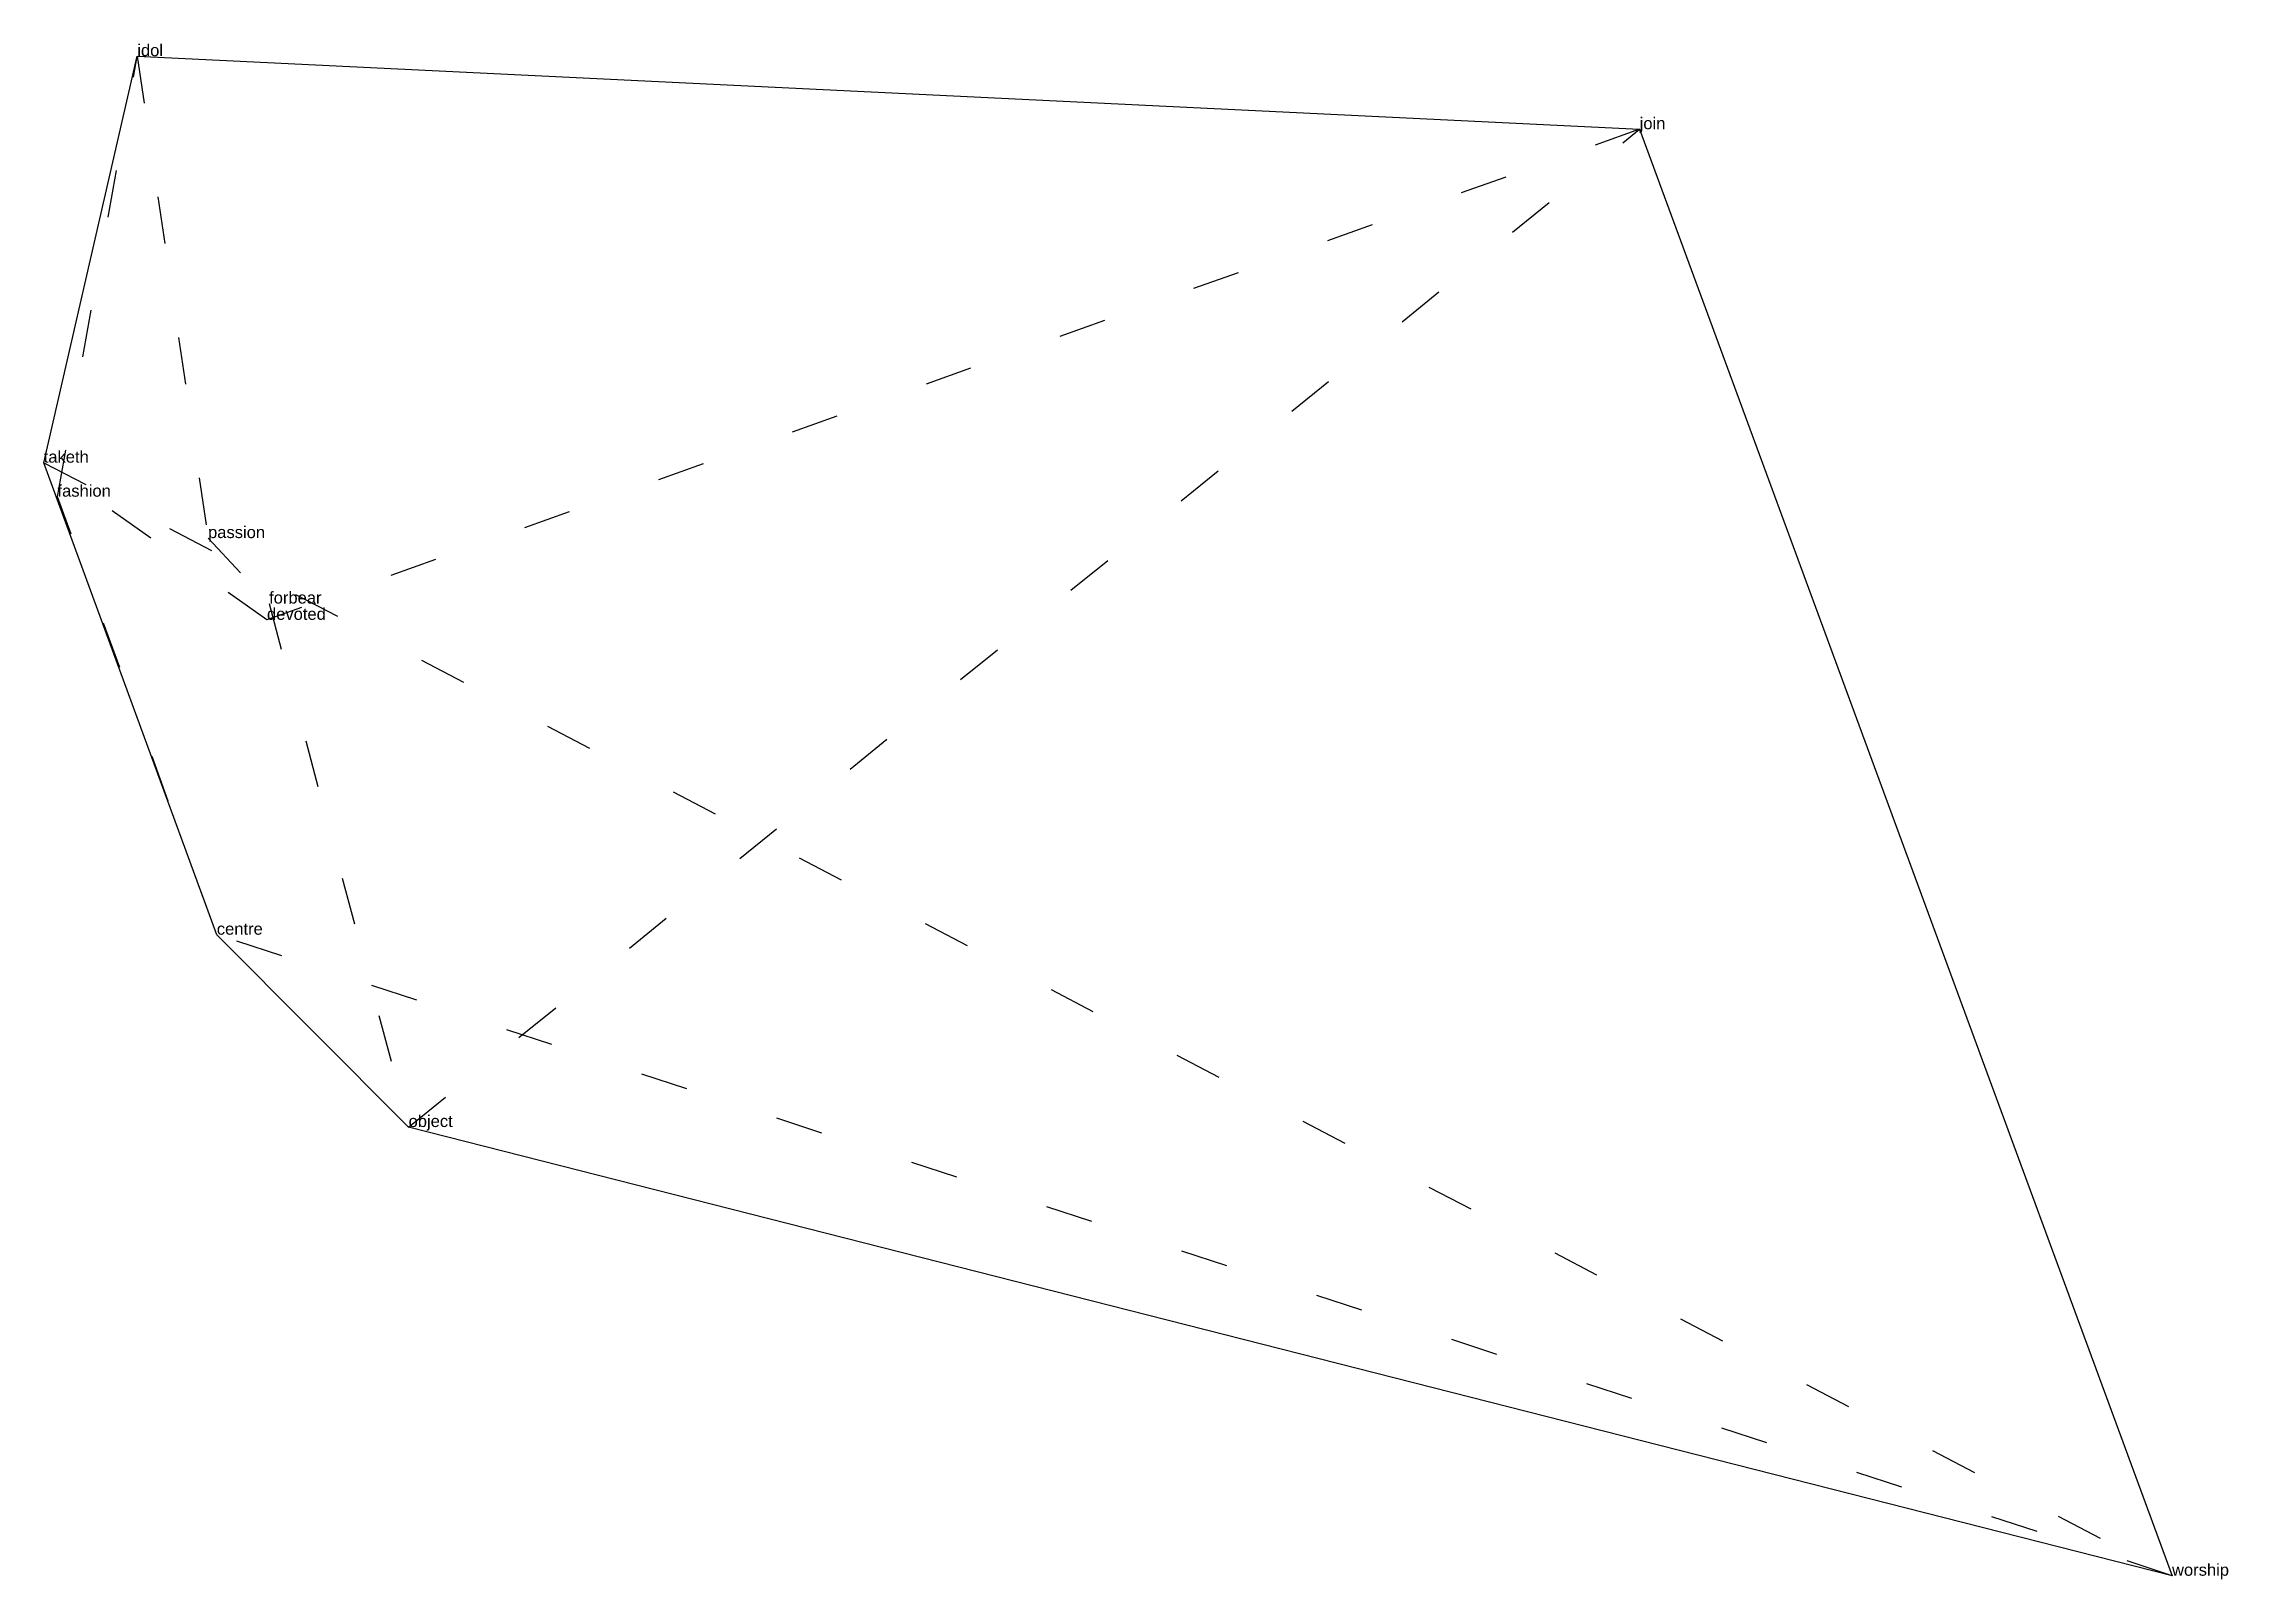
# Model space of a CAD drawing. Extents: x 1.12 to 5.73, y 1 to 4.24.
import ezdxf

# ---------------------------------------------------------------- set-up
doc = ezdxf.new("R2010")
doc.units = 0
doc.linetypes.add('DOT', pattern=[0.2, 0, -0.2])
doc.layers.add('TEXT', color=1, linetype='CONTINUOUS')
doc.styles.get("Standard").update_dxf_attribs({"font": 'arial.ttf'})

msp = doc.modelspace()

# ---------------------------------------------------------------- linework, layer by layer
at = {"layer": 'INTERNAL', "linetype": 'DOT'}
msp.add_polyline3d([(5.6123, 1.0093, 0), (1.4842, 2.3626, 0), (1.1478, 3.2873, 0), (1.3163, 4.2173, 0), (1.4657, 3.1999, 0), (1.5946, 3.0617, 0), (1.8891, 1.9566, 0), (4.4883, 4.0631, 0), (1.5901, 3.0273, 0), (1.1187, 3.3591, 0), (5.6123, 1.0093, 0)], close=True, dxfattribs=at)
at = {"layer": 'OUTLINE', "linetype": 'CONTINUOUS'}
msp.add_polyline3d([(5.6123, 1.0093, 0), (1.8891, 1.9566, 0), (1.4842, 2.3626, 0), (1.1187, 3.3591, 0), (1.3163, 4.2173, 0), (4.4883, 4.0631, 0), (5.6123, 1.0093, 0)], close=True, dxfattribs=at)

# ---------------------------------------------------------------- texts
at = {"layer": 'TEXT'}
for s, p in [('idol', (1.3163, 4.2173)), ('join', (4.4883, 4.0631)), ('taketh', (1.1187, 3.3591)), ('fashion', (1.1478, 3.2873)), ('passion', (1.4657, 3.1999)), ('devoted', (1.5901, 3.0273)), ('forbear', (1.5946, 3.0617)), ('centre', (1.4842, 2.3626)), ('object', (1.8891, 1.9566)), ('worship', (5.6123, 1.0093))]:
    msp.add_text(s, height=0.025, dxfattribs=at).set_placement(p)

doc.saveas('drawing.dxf')
